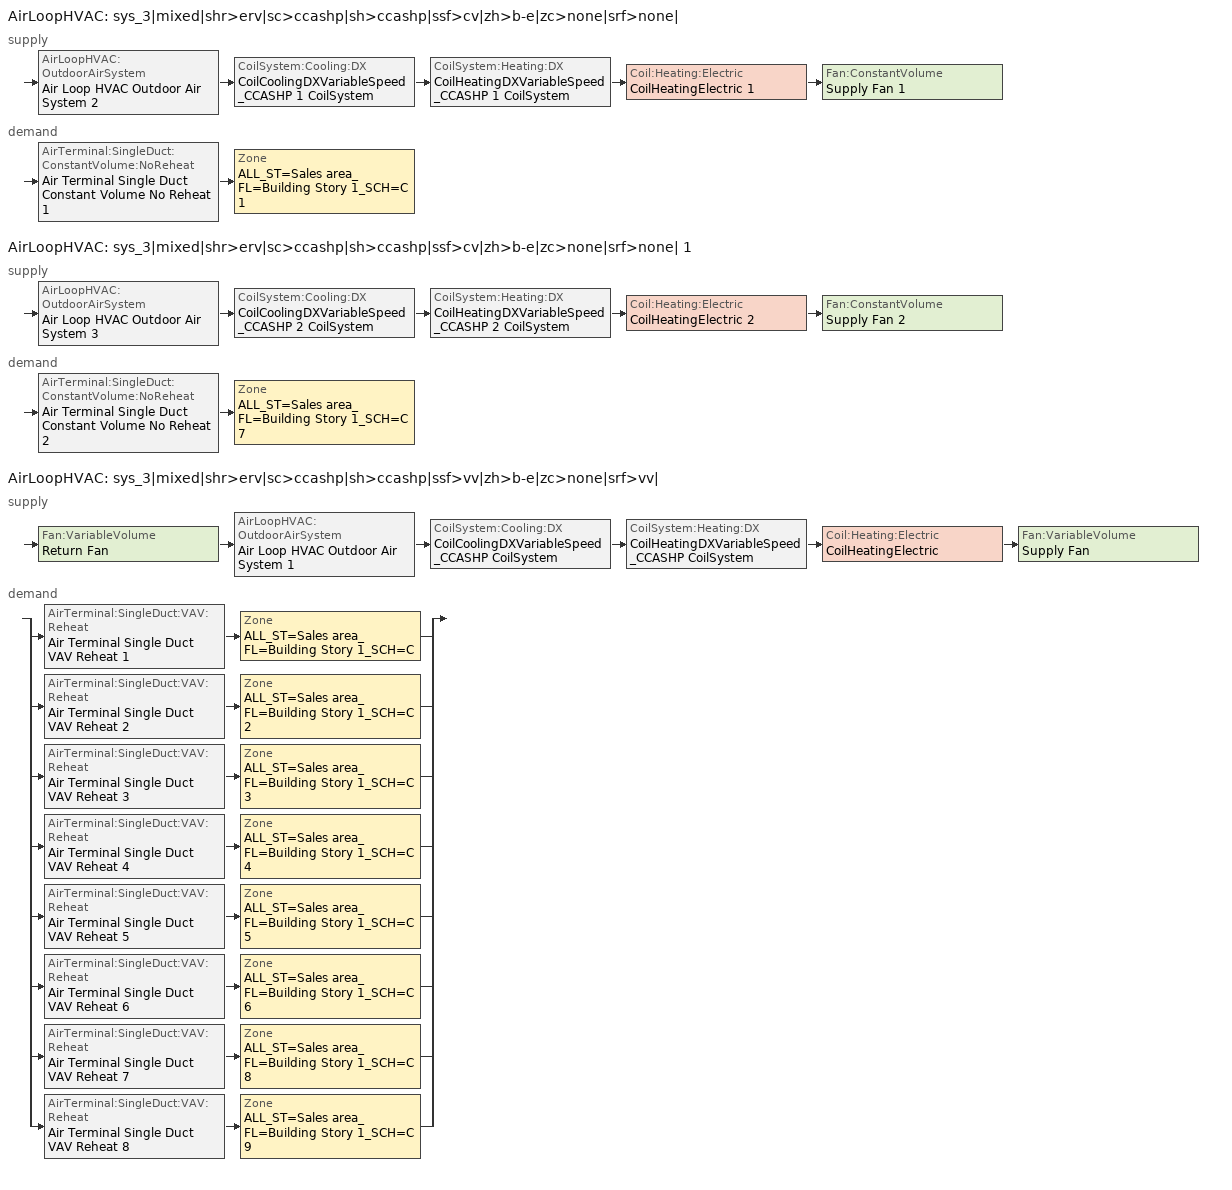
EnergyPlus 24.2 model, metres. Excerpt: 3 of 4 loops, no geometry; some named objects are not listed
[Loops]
AirLoopHVAC 'sys_3|mixed|shr>erv|sc>ccashp|sh>ccashp|ssf>cv|zh>b-e|zc>none|srf>none|'
 supply: AirLoopHVAC:OutdoorAirSystem 'Air Loop HVAC Outdoor Air System 2' > CoilSystem:Cooling:DX 'CoilCoolingDXVariableSpeed_CCASHP 1 CoilSystem' > CoilSystem:Heating:DX 'CoilHeatingDXVariableSpeed_CCASHP 1 CoilSystem' > Coil:Heating:Electric 'CoilHeatingElectric 1' > Fan:ConstantVolume 'Supply Fan 1'
 demand: AirTerminal:SingleDuct:ConstantVolume:NoReheat 'Air Terminal Single Duct Constant Volume No Reheat 1' > Zone 'ALL_ST=Sales area_FL=Building Story 1_SCH=C 1'
AirLoopHVAC 'sys_3|mixed|shr>erv|sc>ccashp|sh>ccashp|ssf>cv|zh>b-e|zc>none|srf>none| 1'
 supply: AirLoopHVAC:OutdoorAirSystem 'Air Loop HVAC Outdoor Air System 3' > CoilSystem:Cooling:DX 'CoilCoolingDXVariableSpeed_CCASHP 2 CoilSystem' > CoilSystem:Heating:DX 'CoilHeatingDXVariableSpeed_CCASHP 2 CoilSystem' > Coil:Heating:Electric 'CoilHeatingElectric 2' > Fan:ConstantVolume 'Supply Fan 2'
 demand: AirTerminal:SingleDuct:ConstantVolume:NoReheat 'Air Terminal Single Duct Constant Volume No Reheat 2' > Zone 'ALL_ST=Sales area_FL=Building Story 1_SCH=C 7'
AirLoopHVAC 'sys_3|mixed|shr>erv|sc>ccashp|sh>ccashp|ssf>vv|zh>b-e|zc>none|srf>vv|'
 supply: Fan:VariableVolume 'Return Fan' > AirLoopHVAC:OutdoorAirSystem 'Air Loop HVAC Outdoor Air System 1' > CoilSystem:Cooling:DX 'CoilCoolingDXVariableSpeed_CCASHP CoilSystem' > CoilSystem:Heating:DX 'CoilHeatingDXVariableSpeed_CCASHP CoilSystem' > Coil:Heating:Electric 'CoilHeatingElectric' > Fan:VariableVolume 'Supply Fan'
 demand: split
  | AirTerminal:SingleDuct:VAV:Reheat 'Air Terminal Single Duct VAV Reheat 1' > Zone 'ALL_ST=Sales area_FL=Building Story 1_SCH=C'
  | AirTerminal:SingleDuct:VAV:Reheat 'Air Terminal Single Duct VAV Reheat 2' > Zone 'ALL_ST=Sales area_FL=Building Story 1_SCH=C 2'
  | AirTerminal:SingleDuct:VAV:Reheat 'Air Terminal Single Duct VAV Reheat 3' > Zone 'ALL_ST=Sales area_FL=Building Story 1_SCH=C 3'
  | AirTerminal:SingleDuct:VAV:Reheat 'Air Terminal Single Duct VAV Reheat 4' > Zone 'ALL_ST=Sales area_FL=Building Story 1_SCH=C 4'
  | AirTerminal:SingleDuct:VAV:Reheat 'Air Terminal Single Duct VAV Reheat 5' > Zone 'ALL_ST=Sales area_FL=Building Story 1_SCH=C 5'
  | AirTerminal:SingleDuct:VAV:Reheat 'Air Terminal Single Duct VAV Reheat 6' > Zone 'ALL_ST=Sales area_FL=Building Story 1_SCH=C 6'
  | AirTerminal:SingleDuct:VAV:Reheat 'Air Terminal Single Duct VAV Reheat 7' > Zone 'ALL_ST=Sales area_FL=Building Story 1_SCH=C 8'
  | AirTerminal:SingleDuct:VAV:Reheat 'Air Terminal Single Duct VAV Reheat 8' > Zone 'ALL_ST=Sales area_FL=Building Story 1_SCH=C 9'
[ZoneControl:Thermostat] Temperature Difference Between Cutout And Setpoint {deltaC}=0
Name | Zone or ZoneList | Control Type Schedule | Control 1
ALL_ST=Sales area_FL=Building Story 1_SCH=C Thermostat | ALL_ST=Sales area_FL=Building Story 1_SCH=C | ALL_ST=Sales area_FL=Building Story 1_SCH=C Thermostat Schedule | Space Function Sales area Thermostat 21
ALL_ST=Sales area_FL=Building Story 1_SCH=C 1 Thermostat | ALL_ST=Sales area_FL=Building Story 1_SCH=C 1 | ALL_ST=Sales area_FL=Building Story 1_SCH=C 1 Thermostat Schedule | Space Function Sales area Thermostat 22
ALL_ST=Sales area_FL=Building Story 1_SCH=C 2 Thermostat | ALL_ST=Sales area_FL=Building Story 1_SCH=C 2 | ALL_ST=Sales area_FL=Building Story 1_SCH=C 2 Thermostat Schedule | Space Function Sales area Thermostat 23
ALL_ST=Sales area_FL=Building Story 1_SCH=C 3 Thermostat | ALL_ST=Sales area_FL=Building Story 1_SCH=C 3 | ALL_ST=Sales area_FL=Building Story 1_SCH=C 3 Thermostat Schedule | Space Function Sales area Thermostat 24
ALL_ST=Sales area_FL=Building Story 1_SCH=C 4 Thermostat | ALL_ST=Sales area_FL=Building Story 1_SCH=C 4 | ALL_ST=Sales area_FL=Building Story 1_SCH=C 4 Thermostat Schedule | Space Function Sales area Thermostat 25
ALL_ST=Sales area_FL=Building Story 1_SCH=C 5 Thermostat | ALL_ST=Sales area_FL=Building Story 1_SCH=C 5 | ALL_ST=Sales area_FL=Building Story 1_SCH=C 5 Thermostat Schedule | Space Function Sales area Thermostat 26
ALL_ST=Sales area_FL=Building Story 1_SCH=C 6 Thermostat | ALL_ST=Sales area_FL=Building Story 1_SCH=C 6 | ALL_ST=Sales area_FL=Building Story 1_SCH=C 6 Thermostat Schedule | Space Function Sales area Thermostat 27
ALL_ST=Sales area_FL=Building Story 1_SCH=C 7 Thermostat | ALL_ST=Sales area_FL=Building Story 1_SCH=C 7 | ALL_ST=Sales area_FL=Building Story 1_SCH=C 7 Thermostat Schedule | Space Function Sales area Thermostat 28
ALL_ST=Sales area_FL=Building Story 1_SCH=C 8 Thermostat | ALL_ST=Sales area_FL=Building Story 1_SCH=C 8 | ALL_ST=Sales area_FL=Building Story 1_SCH=C 8 Thermostat Schedule | Space Function Sales area Thermostat 29
ALL_ST=Sales area_FL=Building Story 1_SCH=C 9 Thermostat | ALL_ST=Sales area_FL=Building Story 1_SCH=C 9 | ALL_ST=Sales area_FL=Building Story 1_SCH=C 9 Thermostat Schedule | Space Function Sales area Thermostat 30
[ThermostatSetpoint:DualSetpoint] Heating Setpoint Temperature Schedule=NECB-C-Thermostat Setpoint-Heating; Cooling Setpoint Temperature Schedule=NECB-C-Thermostat Setpoint-Cooling
Space Function Sales area Thermostat 21; Space Function Sales area Thermostat 22; Space Function Sales area Thermostat 23; Space Function Sales area Thermostat 24; Space Function Sales area Thermostat 25; Space Function Sales area Thermostat 26; Space Function Sales area Thermostat 27; Space Function Sales area Thermostat 28; Space Function Sales area Thermostat 29; Space Function Sales area Thermostat 30
[AirTerminal:SingleDuct:VAV:Reheat] Availability Schedule=Always On Discrete; Maximum Air Flow Rate {m3/s}=Autosize; Zone Minimum Air Flow Input Method=Constant; Constant Minimum Air Flow Fraction=0.3; Fixed Minimum Air Flow Rate {m3/s}=0; Maximum Hot Water or Steam Flow Rate {m3/s}=Autosize; Minimum Hot Water or Steam Flow Rate {m3/s}=0; Convergence Tolerance=0.001; Damper Heating Action=Normal; Maximum Flow per Zone Floor Area During Reheat {m3/s-m2}=Autocalculate; Maximum Flow Fraction During Reheat=0.5; Maximum Reheat Air Temperature {C}=43
Name | Reheat Coil
Air Terminal Single Duct VAV Reheat 1 | Coil Heating Electric 1
Air Terminal Single Duct VAV Reheat 2 | Coil Heating Electric 2
Air Terminal Single Duct VAV Reheat 3 | Coil Heating Electric 3
Air Terminal Single Duct VAV Reheat 4 | Coil Heating Electric 4
Air Terminal Single Duct VAV Reheat 5 | Coil Heating Electric 5
Air Terminal Single Duct VAV Reheat 6 | Coil Heating Electric 6
Air Terminal Single Duct VAV Reheat 7 | Coil Heating Electric 7
Air Terminal Single Duct VAV Reheat 8 | Coil Heating Electric 8
[Coil:Heating:Electric] Availability Schedule=Always On Discrete; Efficiency=1
Name | Nominal Capacity {W}
Coil Heating Electric 1 | 23657.8
Coil Heating Electric 2 | 23678.2
Coil Heating Electric 3 | 46347.8
Coil Heating Electric 4 | 23676.3
Coil Heating Electric 5 | 23835.2
Coil Heating Electric 6 | 23636.6
Coil Heating Electric 7 | 23886.8
Coil Heating Electric 8 | 23649.5
CoilHeatingElectric 1; CoilHeatingElectric 2; CoilHeatingElectric | Autosize
[ZoneHVAC:Baseboard:Convective:Electric] Availability Schedule=Always On Discrete; Heating Design Capacity {W}=Autosize; Efficiency=1
ZoneHVACBaseboardConvectiveElectric; ZoneHVACBaseboardConvectiveElectric 8; ZoneHVACBaseboardConvectiveElectric 1; ZoneHVACBaseboardConvectiveElectric 2; ZoneHVACBaseboardConvectiveElectric 3; ZoneHVACBaseboardConvectiveElectric 4; ZoneHVACBaseboardConvectiveElectric 5; ZoneHVACBaseboardConvectiveElectric 9; ZoneHVACBaseboardConvectiveElectric 6; ZoneHVACBaseboardConvectiveElectric 7
[Zone equipment]
ALL_ST=Sales area_FL=Building Story 1_SCH=C: Air Terminal Single Duct VAV Reheat 1, ZoneHVACBaseboardConvectiveElectric
ALL_ST=Sales area_FL=Building Story 1_SCH=C 1: Air Terminal Single Duct Constant Volume No Reheat 1, ZoneHVACBaseboardConvectiveElectric 8
ALL_ST=Sales area_FL=Building Story 1_SCH=C 2: Air Terminal Single Duct VAV Reheat 2, ZoneHVACBaseboardConvectiveElectric 1
ALL_ST=Sales area_FL=Building Story 1_SCH=C 3: Air Terminal Single Duct VAV Reheat 3, ZoneHVACBaseboardConvectiveElectric 2
ALL_ST=Sales area_FL=Building Story 1_SCH=C 4: Air Terminal Single Duct VAV Reheat 4, ZoneHVACBaseboardConvectiveElectric 3
ALL_ST=Sales area_FL=Building Story 1_SCH=C 5: Air Terminal Single Duct VAV Reheat 5, ZoneHVACBaseboardConvectiveElectric 4
ALL_ST=Sales area_FL=Building Story 1_SCH=C 6: Air Terminal Single Duct VAV Reheat 6, ZoneHVACBaseboardConvectiveElectric 5
ALL_ST=Sales area_FL=Building Story 1_SCH=C 7: Air Terminal Single Duct Constant Volume No Reheat 2, ZoneHVACBaseboardConvectiveElectric 9
ALL_ST=Sales area_FL=Building Story 1_SCH=C 8: Air Terminal Single Duct VAV Reheat 7, ZoneHVACBaseboardConvectiveElectric 6
ALL_ST=Sales area_FL=Building Story 1_SCH=C 9: Air Terminal Single Duct VAV Reheat 8, ZoneHVACBaseboardConvectiveElectric 7
[Sizing:Zone] Zone Cooling Design Supply Air Temperature Input Method=TemperatureDifference; Zone Cooling Design Supply Air Temperature {C}=13; Zone Cooling Design Supply Air Temperature Difference {deltaC}=11; Zone Heating Design Supply Air Temperature Input Method=TemperatureDifference; Zone Heating Design Supply Air Temperature {C}=43; Zone Heating Design Supply Air Temperature Difference {deltaC}=21; Zone Cooling Design Supply Air Humidity Ratio {kgWater/kgDryAir}=0.0085; Zone Heating Design Supply Air Humidity Ratio {kgWater/kgDryAir}=0.008; Zone Heating Sizing Factor=1.3; Zone Cooling Sizing Factor=1.1; Cooling Design Air Flow Method=DesignDay; Cooling Design Air Flow Rate {m3/s}=0; Cooling Minimum Air Flow per Zone Floor Area {m3/s-m2}=0.000762; Cooling Minimum Air Flow {m3/s}=0; Cooling Minimum Air Flow Fraction=0; Heating Design Air Flow Method=DesignDay; Heating Design Air Flow Rate {m3/s}=0; Heating Maximum Air Flow per Zone Floor Area {m3/s-m2}=0.002032; Heating Maximum Air Flow {m3/s}=0.141576; Heating Maximum Air Flow Fraction=0.3; Account for Dedicated Outdoor Air System=No; Zone Load Sizing Method=Sensible Load Only No Latent Load; Zone Latent Cooling Design Supply Air Humidity Ratio Input Method=HumidityRatioDifference; Zone Cooling Design Supply Air Humidity Ratio Difference {kgWater/kgDryAir}=0.005; Zone Latent Heating Design Supply Air Humidity Ratio Input Method=HumidityRatioDifference; Zone Humidification Design Supply Air Humidity Ratio Difference {kgWater/kgDryAir}=0.005; Type of Space Sum to Use=Coincident
Name | Design Specification Outdoor Air Object
ALL_ST=Sales area_FL=Building Story 1_SCH=C | ALL_ST=Sales area_FL=Building Story 1_SCH=C DSOA Space List
ALL_ST=Sales area_FL=Building Story 1_SCH=C 1 | ALL_ST=Sales area_FL=Building Story 1_SCH=C 1 DSOA Space List
ALL_ST=Sales area_FL=Building Story 1_SCH=C 2 | ALL_ST=Sales area_FL=Building Story 1_SCH=C 2 DSOA Space List
ALL_ST=Sales area_FL=Building Story 1_SCH=C 3 | ALL_ST=Sales area_FL=Building Story 1_SCH=C 3 DSOA Space List
ALL_ST=Sales area_FL=Building Story 1_SCH=C 4 | ALL_ST=Sales area_FL=Building Story 1_SCH=C 4 DSOA Space List
ALL_ST=Sales area_FL=Building Story 1_SCH=C 5 | ALL_ST=Sales area_FL=Building Story 1_SCH=C 5 DSOA Space List
ALL_ST=Sales area_FL=Building Story 1_SCH=C 6 | ALL_ST=Sales area_FL=Building Story 1_SCH=C 6 DSOA Space List
ALL_ST=Sales area_FL=Building Story 1_SCH=C 7 | ALL_ST=Sales area_FL=Building Story 1_SCH=C 7 DSOA Space List
ALL_ST=Sales area_FL=Building Story 1_SCH=C 8 | ALL_ST=Sales area_FL=Building Story 1_SCH=C 8 DSOA Space List
ALL_ST=Sales area_FL=Building Story 1_SCH=C 9 | ALL_ST=Sales area_FL=Building Story 1_SCH=C 9 DSOA Space List
[Controller:MechanicalVentilation] Demand Controlled Ventilation=No; System Outdoor Air Method=ZoneSum; Design Specification Outdoor Air Object Name 1=Space Function Sales area Ventilation
Controller Mechanical Ventilation 1: Availability Schedule=sys_3|mixed|shr>none|sc>ccashp|sh>ccashp|ssf>vv|zh>b-e|zc>none|srf>vv| Occ Sch; Zone or ZoneList Name 1=ALL_ST=Sales area_FL=Building Story 1_SCH=C; Zone or ZoneList Name 2=ALL_ST=Sales area_FL=Building Story 1_SCH=C 2; Design Specification Outdoor Air Object Name 2=Space Function Sales area Ventilation; Zone or ZoneList Name 3=ALL_ST=Sales area_FL=Building Story 1_SCH=C 3; Design Specification Outdoor Air Object Name 3=Space Function Sales area Ventilation; Zone or ZoneList Name 4=ALL_ST=Sales area_FL=Building Story 1_SCH=C 4; Design Specification Outdoor Air Object Name 4=Space Function Sales area Ventilation; Zone or ZoneList Name 5=ALL_ST=Sales area_FL=Building Story 1_SCH=C 5; Design Specification Outdoor Air Object Name 5=Space Function Sales area Ventilation; Zone or ZoneList Name 6=ALL_ST=Sales area_FL=Building Story 1_SCH=C 6; Design Specification Outdoor Air Object Name 6=Space Function Sales area Ventilation; Zone or ZoneList Name 7=ALL_ST=Sales area_FL=Building Story 1_SCH=C 8; Design Specification Outdoor Air Object Name 7=Space Function Sales area Ventilation; Zone or ZoneList Name 8=ALL_ST=Sales area_FL=Building Story 1_SCH=C 9; Design Specification Outdoor Air Object Name 8=Space Function Sales area Ventilation
Controller Mechanical Ventilation 2: Availability Schedule=sys_3|mixed|shr>none|sc>ccashp|sh>ccashp|ssf>cv|zh>b-e|zc>none|srf>none| Occ Sch; Zone or ZoneList Name 1=ALL_ST=Sales area_FL=Building Story 1_SCH=C 1
Controller Mechanical Ventilation 3: Availability Schedule=sys_3|mixed|shr>none|sc>ccashp|sh>ccashp|ssf>cv|zh>b-e|zc>none|srf>none| 1 Occ Sch; Zone or ZoneList Name 1=ALL_ST=Sales area_FL=Building Story 1_SCH=C 7
[DesignSpecification:OutdoorAir]
Space Function Sales area Ventilation: Outdoor Air Method=Sum; Outdoor Air Flow per Person {m3/s-person}=0.0171388; Outdoor Air Flow per Zone Floor Area {m3/s-m2}=0.0006096; Outdoor Air Flow per Zone {m3/s}=0; Outdoor Air Flow Air Changes per Hour {1/hr}=0
[DesignSpecification:OutdoorAir:SpaceList] Space Design Specification Outdoor Air Object Name 1=Space Function Sales area Ventilation
Name | Space Name 1
ALL_ST=Sales area_FL=Building Story 1_SCH=C DSOA Space List | SMstore6
ALL_ST=Sales area_FL=Building Story 1_SCH=C 1 DSOA Space List | SMstore8
ALL_ST=Sales area_FL=Building Story 1_SCH=C 2 DSOA Space List | SMstore5
ALL_ST=Sales area_FL=Building Story 1_SCH=C 3 DSOA Space List | LGstore2
ALL_ST=Sales area_FL=Building Story 1_SCH=C 4 DSOA Space List | SMstore4
ALL_ST=Sales area_FL=Building Story 1_SCH=C 5 DSOA Space List | SMstore1
ALL_ST=Sales area_FL=Building Story 1_SCH=C 6 DSOA Space List | SMstore3
ALL_ST=Sales area_FL=Building Story 1_SCH=C 7 DSOA Space List | LGstore1
ALL_ST=Sales area_FL=Building Story 1_SCH=C 8 DSOA Space List | SMstore7
ALL_ST=Sales area_FL=Building Story 1_SCH=C 9 DSOA Space List | SMstore2
[AirTerminal:SingleDuct:ConstantVolume:NoReheat] Availability Schedule=Always On Discrete; Maximum Air Flow Rate {m3/s}=AutoSize
Air Terminal Single Duct Constant Volume No Reheat 1; Air Terminal Single Duct Constant Volume No Reheat 2
[AirLoopHVAC] Design Supply Air Flow Rate {m3/s}=AutoSize; Design Return Air Flow Fraction of Supply Air Flow=1
sys_3|mixed|shr>erv|sc>ccashp|sh>ccashp|ssf>cv|zh>b-e|zc>none|srf>none|; sys_3|mixed|shr>erv|sc>ccashp|sh>ccashp|ssf>cv|zh>b-e|zc>none|srf>none| 1; sys_3|mixed|shr>erv|sc>ccashp|sh>ccashp|ssf>vv|zh>b-e|zc>none|srf>vv|
[Sizing:System] Type of Load to Size On=Sensible; Design Outdoor Air Flow Rate {m3/s}=Autosize; Central Heating Maximum System Air Flow Ratio=1; Preheat Design Temperature {C}=7; Preheat Design Humidity Ratio {kgWater/kgDryAir}=0.008; Precool Design Temperature {C}=13; Precool Design Humidity Ratio {kgWater/kgDryAir}=0.008; Central Cooling Design Supply Air Temperature {C}=13; Central Heating Design Supply Air Temperature {C}=43; Type of Zone Sum to Use=NonCoincident; 100% Outdoor Air in Cooling=No; 100% Outdoor Air in Heating=No; Central Cooling Design Supply Air Humidity Ratio {kgWater/kgDryAir}=0.0085; Central Heating Design Supply Air Humidity Ratio {kgWater/kgDryAir}=0.008; Cooling Supply Air Flow Rate Method=DesignDay; Cooling Supply Air Flow Rate {m3/s}=0; Cooling Supply Air Flow Rate Per Floor Area {m3/s-m2}=0.00996765; Cooling Fraction of Autosized Cooling Supply Air Flow Rate=1; Cooling Supply Air Flow Rate Per Unit Cooling Capacity {m3/s-W}=3.94755e-05; Heating Supply Air Flow Rate Method=DesignDay; Heating Supply Air Flow Rate {m3/s}=0; Heating Supply Air Flow Rate Per Floor Area {m3/s-m2}=0.00996765; Heating Fraction of Autosized Heating Supply Air Flow Rate=1; Heating Fraction of Autosized Cooling Supply Air Flow Rate=1; Heating Supply Air Flow Rate Per Unit Heating Capacity {m3/s-W}=3.15882e-05; System Outdoor Air Method=ZoneSum; Zone Maximum Outdoor Air Fraction=1; Cooling Design Capacity Method=CoolingDesignCapacity; Cooling Design Capacity {W}=Autosize; Cooling Design Capacity Per Floor Area {W/m2}=234.7; Fraction of Autosized Cooling Design Capacity=1; Heating Design Capacity Method=HeatingDesignCapacity; Heating Design Capacity {W}=Autosize; Heating Design Capacity Per Floor Area {W/m2}=157; Fraction of Autosized Heating Design Capacity=1; Central Cooling Capacity Control Method=OnOff; Occupant Diversity=Autosize
sys_3|mixed|shr>erv|sc>ccashp|sh>ccashp|ssf>cv|zh>b-e|zc>none|srf>none|; sys_3|mixed|shr>erv|sc>ccashp|sh>ccashp|ssf>cv|zh>b-e|zc>none|srf>none| 1; sys_3|mixed|shr>erv|sc>ccashp|sh>ccashp|ssf>vv|zh>b-e|zc>none|srf>vv|
[Controller:OutdoorAir] Minimum Outdoor Air Flow Rate {m3/s}=Autosize; Maximum Outdoor Air Flow Rate {m3/s}=Autosize; Economizer Control Type=DifferentialEnthalpy; Economizer Control Action Type=ModulateFlow; Lockout Type=NoLockout; Minimum Limit Type=FixedMinimum; High Humidity Control=No; High Humidity Outdoor Air Flow Ratio=1; Control High Indoor Humidity Based on Outdoor Humidity Ratio=Yes; Heat Recovery Bypass Control Type=BypassWhenOAFlowGreaterThanMinimum; Economizer Operation Staging=InterlockedWithMechanicalCooling
Name | Minimum Outdoor Air Schedule | Mechanical Ventilation Controller
Controller Outdoor Air 2 | sys_3|mixed|shr>none|sc>ccashp|sh>ccashp|ssf>cv|zh>b-e|zc>none|srf>none| Occ Sch | Controller Mechanical Ventilation 2
Controller Outdoor Air 3 | sys_3|mixed|shr>none|sc>ccashp|sh>ccashp|ssf>cv|zh>b-e|zc>none|srf>none| 1 Occ Sch | Controller Mechanical Ventilation 3
Controller Outdoor Air 1 | sys_3|mixed|shr>none|sc>ccashp|sh>ccashp|ssf>vv|zh>b-e|zc>none|srf>vv| Occ Sch | Controller Mechanical Ventilation 1
[HeatExchanger:AirToAir:SensibleAndLatent] Availability Schedule=Always On Discrete; Nominal Supply Air Flow Rate {m3/s}=Autosize; Sensible Effectiveness at 100% Heating Air Flow=0.5; Latent Effectiveness at 100% Heating Air Flow=0.5; Sensible Effectiveness at 100% Cooling Air Flow=0.5; Latent Effectiveness at 100% Cooling Air Flow=0.5; Supply Air Outlet Temperature Control=Yes; Heat Exchanger Type=Rotary; Frost Control Type=ExhaustOnly; Threshold Temperature {C}=-23.3; Initial Defrost Time Fraction=0.167; Rate of Defrost Time Fraction Increase {1/K}=1.44; Economizer Lockout=Yes
Name | Nominal Electric Power {W} | Sensible Effectiveness of Heating Air Flow Curve | Latent Effectiveness of Heating Air Flow Curve | Sensible Effectiveness of Cooling Air Flow Curve | Latent Effectiveness of Cooling Air Flow Curve
sys_3|mixed|shr>none|sc>ccashp|sh>ccashp|ssf>cv|zh>b-e|zc>none|srf>none| ERV | 197.618 | sys_3|mixed|shr>none|sc>ccashp|sh>ccashp|ssf>cv|zh>b-e|zc>none|srf>none| ERV_SensHeatEff 1 | sys_3|mixed|shr>none|sc>ccashp|sh>ccashp|ssf>cv|zh>b-e|zc>none|srf>none| ERV_LatHeatEff 1 | sys_3|mixed|shr>none|sc>ccashp|sh>ccashp|ssf>cv|zh>b-e|zc>none|srf>none| ERV_SensCoolEff 1 | sys_3|mixed|shr>none|sc>ccashp|sh>ccashp|ssf>cv|zh>b-e|zc>none|srf>none| ERV_LatCoolEff 1
sys_3|mixed|shr>none|sc>ccashp|sh>ccashp|ssf>cv|zh>b-e|zc>none|srf>none| 1 ERV | 345.236 | sys_3|mixed|shr>none|sc>ccashp|sh>ccashp|ssf>cv|zh>b-e|zc>none|srf>none| 1 ERV_SensHeatEff 1 | sys_3|mixed|shr>none|sc>ccashp|sh>ccashp|ssf>cv|zh>b-e|zc>none|srf>none| 1 ERV_LatHeatEff 1 | sys_3|mixed|shr>none|sc>ccashp|sh>ccashp|ssf>cv|zh>b-e|zc>none|srf>none| 1 ERV_SensCoolEff 1 | sys_3|mixed|shr>none|sc>ccashp|sh>ccashp|ssf>cv|zh>b-e|zc>none|srf>none| 1 ERV_LatCoolEff 1
sys_3|mixed|shr>none|sc>ccashp|sh>ccashp|ssf>vv|zh>b-e|zc>none|srf>vv| ERV | 1378.56 | sys_3|mixed|shr>none|sc>ccashp|sh>ccashp|ssf>vv|zh>b-e|zc>none|srf>vv| ERV_SensHeatEff 1 | sys_3|mixed|shr>none|sc>ccashp|sh>ccashp|ssf>vv|zh>b-e|zc>none|srf>vv| ERV_LatHeatEff 1 | sys_3|mixed|shr>none|sc>ccashp|sh>ccashp|ssf>vv|zh>b-e|zc>none|srf>vv| ERV_SensCoolEff 1 | sys_3|mixed|shr>none|sc>ccashp|sh>ccashp|ssf>vv|zh>b-e|zc>none|srf>vv| ERV_LatCoolEff 1
[SetpointManager:OutdoorAirPretreat] Control Variable=Temperature; Minimum Setpoint Temperature {C}=-99; Maximum Setpoint Temperature {C}=99; Minimum Setpoint Humidity Ratio {kgWater/kgDryAir}=1e-05; Maximum Setpoint Humidity Ratio {kgWater/kgDryAir}=1
Name | Setpoint Node or NodeList
Setpoint Manager Outdoor Air Pretreat 1 | sys_3|mixed|shr>none|sc>ccashp|sh>ccashp|ssf>cv|zh>b-e|zc>none|srf>none| ERV Primary Outlet Air Node
Setpoint Manager Outdoor Air Pretreat 2 | sys_3|mixed|shr>none|sc>ccashp|sh>ccashp|ssf>cv|zh>b-e|zc>none|srf>none| 1 ERV Primary Outlet Air Node
Setpoint Manager Outdoor Air Pretreat 3 | sys_3|mixed|shr>none|sc>ccashp|sh>ccashp|ssf>vv|zh>b-e|zc>none|srf>vv| ERV Primary Outlet Air Node
[SetpointManager:MixedAir] Control Variable=Temperature
Name | Setpoint Node or NodeList
sys_3|mixed|shr>erv|sc>ccashp|sh>ccashp|ssf>cv|zh>b-e|zc>none|srf>none| Mixed Air Node OS Default SPM | sys_3|mixed|shr>erv|sc>ccashp|sh>ccashp|ssf>cv|zh>b-e|zc>none|srf>none| Mixed Air Node
CoilCoolingDXVariableSpeed_CCASHP 1 Outlet Air Node OS Default SPM | CoilCoolingDXVariableSpeed_CCASHP 1 Outlet Air Node
CoilHeatingDXVariableSpeed_CCASHP 1 Outlet Air Node OS Default SPM | CoilHeatingDXVariableSpeed_CCASHP 1 Outlet Air Node
CoilHeatingElectric 1 Outlet Air Node OS Default SPM | CoilHeatingElectric 1 Outlet Air Node
sys_3|mixed|shr>erv|sc>ccashp|sh>ccashp|ssf>cv|zh>b-e|zc>none|srf>none| 1 Mixed Air Node OS Default SPM | sys_3|mixed|shr>erv|sc>ccashp|sh>ccashp|ssf>cv|zh>b-e|zc>none|srf>none| 1 Mixed Air Node
CoilCoolingDXVariableSpeed_CCASHP 2 Outlet Air Node OS Default SPM | CoilCoolingDXVariableSpeed_CCASHP 2 Outlet Air Node
CoilHeatingDXVariableSpeed_CCASHP 2 Outlet Air Node OS Default SPM | CoilHeatingDXVariableSpeed_CCASHP 2 Outlet Air Node
CoilHeatingElectric 2 Outlet Air Node OS Default SPM | CoilHeatingElectric 2 Outlet Air Node
Return Fan Outlet Air Node OS Default SPM | Return Fan Outlet Air Node
sys_3|mixed|shr>erv|sc>ccashp|sh>ccashp|ssf>vv|zh>b-e|zc>none|srf>vv| Mixed Air Node OS Default SPM | sys_3|mixed|shr>erv|sc>ccashp|sh>ccashp|ssf>vv|zh>b-e|zc>none|srf>vv| Mixed Air Node
CoilCoolingDXVariableSpeed_CCASHP Outlet Air Node OS Default SPM | CoilCoolingDXVariableSpeed_CCASHP Outlet Air Node
CoilHeatingDXVariableSpeed_CCASHP Outlet Air Node OS Default SPM | CoilHeatingDXVariableSpeed_CCASHP Outlet Air Node
[CoilSystem:Cooling:DX]
Name | Cooling Coil
CoilCoolingDXVariableSpeed_CCASHP 1 CoilSystem | CoilCoolingDXVariableSpeed_CCASHP 1
CoilCoolingDXVariableSpeed_CCASHP 2 CoilSystem | CoilCoolingDXVariableSpeed_CCASHP 2
CoilCoolingDXVariableSpeed_CCASHP CoilSystem | CoilCoolingDXVariableSpeed_CCASHP
[Coil:Cooling:DX:VariableSpeed] Number of Speeds=1; Nominal Speed Level=1; Rated Air Flow Rate At Selected Nominal Speed Level {m3/s}=AutoSize; Nominal Time for Condensate to Begin Leaving the Coil {s}=0; Initial Moisture Evaporation Rate Divided by Steady-State AC Latent Capacity=0; Maximum Cycling Rate {cycles/hr}=2.5; Latent Capacity Time Constant {s}=60; Fan Delay Time {s}=60; Energy Part Load Fraction Curve=Mitsubishi Hyper Heating VRF Outdoor Unit CPLFFPLR curve; Condenser Type=AirCooled; Evaporative Condenser Pump Rated Power Consumption {W}=0; Crankcase Heater Capacity {W}=1e-06; Maximum Outdoor Dry-Bulb Temperature for Crankcase Heater Operation {C}=10; Minimum Outdoor Dry-Bulb Temperature for Compressor Operation {C}=-25; Basin Heater Capacity {W/K}=0; Basin Heater Setpoint Temperature {C}=2; Speed Reference Unit Gross Rated Total Cooling Capacity 1 {W}=8914.19; Speed Reference Unit Gross Rated Sensible Heat Ratio 1=0.79; Speed Reference Unit Rated Air Flow Rate 1 {m3/s}=0.944; Speed Rated Evaporator Fan Power Per Volume Flow Rate 2017 1 {W/(m3/s)}=773.3; Speed Rated Evaporator Fan Power Per Volume Flow Rate 2023 1 {W/(m3/s)}=934.4; Speed Total Cooling Capacity Function of Temperature Curve Name 1=Mitsubishi Hyper Heating VRF Outdoor Unit CCAPFT curve; Speed Total Cooling Capacity Function of Air Flow Fraction Curve Name 1=Mitsubishi Hyper Heating VRF Outdoor Unit CCAPFFF curve; Speed Energy Input Ratio Function of Temperature Curve Name 1=Mitsubishi Hyper Heating VRF Outdoor Unit CEIRFT curve; Speed Energy Input Ratio Function of Air Flow Fraction Curve Name 1=Mitsubishi Hyper Heating VRF Outdoor Unit CEIRFFF curve
Name | Gross Rated Total Cooling Capacity At Selected Nominal Speed Level {W} | Speed Reference Unit Gross Rated Cooling COP 1 {W/W}
CoilCoolingDXVariableSpeed_CCASHP 1 | 42159.2 | 4.28
CoilCoolingDXVariableSpeed_CCASHP 2 | 71567.5 | 3.76
CoilCoolingDXVariableSpeed_CCASHP | 269980 | 3.76
[CoilSystem:Heating:DX]
Name | Heating Coil
CoilHeatingDXVariableSpeed_CCASHP 1 CoilSystem | CoilHeatingDXVariableSpeed_CCASHP 1
CoilHeatingDXVariableSpeed_CCASHP 2 CoilSystem | CoilHeatingDXVariableSpeed_CCASHP 2
CoilHeatingDXVariableSpeed_CCASHP CoilSystem | CoilHeatingDXVariableSpeed_CCASHP
[Coil:Heating:DX:VariableSpeed] Number of Speeds=1; Nominal Speed Level=1; Rated Air Flow Rate At Selected Nominal Speed Level {m3/s}=AutoSize; Energy Part Load Fraction Curve=Mitsubishi Hyper Heating VRF Outdoor Unit HPLFFPLR curve; Defrost Energy Input Ratio Function of Temperature Curve=Mitsubishi Hyper Heating VRF Outdoor Unit Defrost HEIRFT curve; Minimum Outdoor Dry-Bulb Temperature for Compressor Operation {C}=-25; Maximum Outdoor Dry-Bulb Temperature for Defrost Operation {C}=5; Crankcase Heater Capacity {W}=1e-06; Maximum Outdoor Dry-Bulb Temperature for Crankcase Heater Operation {C}=10; Defrost Strategy=ReverseCycle; Defrost Control=OnDemand; Defrost Time Period Fraction=0.166667; Resistive Defrost Heater Capacity {W}=AutoSize; Speed Reference Unit Gross Rated Heating Capacity 1 {W}=9124.85; Speed Reference Unit Rated Air Flow Rate 1 {m3/s}=0.653; Speed Rated Supply Air Fan Power Per Volume Flow Rate 2017 1 {W/(m3/s)}=773.3; Speed Rated Supply Air Fan Power Per Volume Flow Rate 2023 1 {W/(m3/s)}=934.4; Speed Heating Capacity Function of Temperature Curve Name 1=Mitsubishi Hyper Heating VRF Outdoor Unit HCAPFT curve; Speed Total  Heating Capacity Function of Air Flow Fraction Curve Name 1=Mitsubishi Hyper Heating VRF Outdoor Unit HCAPFFF curve; Speed Energy Input Ratio Function of Temperature Curve Name 1=Mitsubishi Hyper Heating VRF Outdoor Unit HEIRFT curve; Speed Energy Input Ratio Function of Air Flow Fraction Curve Name 1=Mitsubishi Hyper Heating VRF Outdoor Unit HEIRFFF curve
Name | Rated Heating Capacity At Selected Nominal Speed Level {W} | Speed Reference Unit Gross Rated Heating COP 1 {W/W}
CoilHeatingDXVariableSpeed_CCASHP 1 | 42159.2 | 4.59315
CoilHeatingDXVariableSpeed_CCASHP 2 | 71567.5 | 4.26079
CoilHeatingDXVariableSpeed_CCASHP | 269980 | 4.64956
[Fan:ConstantVolume] Fan Total Efficiency=0.39975; Pressure Rise {Pa}=640; Maximum Flow Rate {m3/s}=AutoSize; Motor Efficiency=0.615; Motor In Airstream Fraction=1
Name | Availability Schedule
Supply Fan 1 | sys_3|mixed|shr>none|sc>ccashp|sh>ccashp|ssf>cv|zh>b-e|zc>none|srf>none| Occ Sch
Supply Fan 2 | sys_3|mixed|shr>none|sc>ccashp|sh>ccashp|ssf>cv|zh>b-e|zc>none|srf>none| 1 Occ Sch
[SetpointManager:SingleZone:Reheat] Control Variable=Temperature; Minimum Supply Air Temperature {C}=13; Maximum Supply Air Temperature {C}=43
Name | Control Zone | Setpoint Node or NodeList
Setpoint Manager Single Zone Reheat 1 | ALL_ST=Sales area_FL=Building Story 1_SCH=C 1 | sys_3|mixed|shr>erv|sc>ccashp|sh>ccashp|ssf>cv|zh>b-e|zc>none|srf>none| Supply Outlet Node
Setpoint Manager Single Zone Reheat 2 | ALL_ST=Sales area_FL=Building Story 1_SCH=C 7 | sys_3|mixed|shr>erv|sc>ccashp|sh>ccashp|ssf>cv|zh>b-e|zc>none|srf>none| 1 Supply Outlet Node
[Fan:VariableVolume] Availability Schedule=sys_3|mixed|shr>none|sc>ccashp|sh>ccashp|ssf>vv|zh>b-e|zc>none|srf>vv| Occ Sch; Maximum Flow Rate {m3/s}=AutoSize; Fan Power Minimum Flow Rate Input Method=Fraction; Fan Power Minimum Air Flow Rate {m3/s}=0; Motor In Airstream Fraction=1; Fan Power Coefficient 5=0
Name | Fan Total Efficiency | Pressure Rise {Pa} | Fan Power Minimum Flow Fraction | Motor Efficiency | Fan Power Coefficient 1 | Fan Power Coefficient 2 | Fan Power Coefficient 3 | Fan Power Coefficient 4
Return Fan | 0.299975 | 250 | 0.68 | 0.4615 | -2.4176 | 9.5874 | -11.559 | 5.4009
Supply Fan | 0.549965 | 1000 | 0.22 | 0.8461 | -0.3477 | 4.0976 | -5.0024 | 2.268
[SetpointManager:Warmest]
Setpoint Manager Warmest 1: Control Variable=Temperature; HVAC Air Loop=sys_3|mixed|shr>erv|sc>ccashp|sh>ccashp|ssf>vv|zh>b-e|zc>none|srf>vv|; Minimum Setpoint Temperature {C}=13; Maximum Setpoint Temperature {C}=22; Strategy=MaximumTemperature; Setpoint Node or NodeList=sys_3|mixed|shr>erv|sc>ccashp|sh>ccashp|ssf>vv|zh>b-e|zc>none|srf>vv| Supply Outlet Node
[Schedule:Day:Interval]
NECB-C-Thermostat Setpoint-Heating Sun|Hol Day: No, 09:00, 18, 10:00, 20, 19:00, 22, 24:00, 18
NECB-C-Thermostat Setpoint-Heating Default|Wkdy Day; NECB-C-Thermostat Setpoint-Heating Sat Day; NECB-C-Thermostat Setpoint-Heating Default: No, 07:00, 18, 08:00, 20, 21:00, 22, 24:00, 18
NECB-C-Thermostat Setpoint-Cooling Sun|Hol Day: No, 07:00, 35, 19:00, 24, 24:00, 35
NECB-C-Thermostat Setpoint-Cooling Default|Wkdy Day; NECB-C-Thermostat Setpoint-Cooling Sat Day; NECB-C-Thermostat Setpoint-Cooling Default: No, 07:00, 35, 21:00, 24, 24:00, 35
Schedule Day 10; Schedule Day 6; Schedule Day 8: No, 09:00, 0, 19:00, 1, 24:00, 0
sys_3|mixed|shr>none|sc>ccashp|sh>ccashp|ssf>vv|zh>b-e|zc>none|srf>vv| Occ Sch Default; Schedule Day 9; sys_3|mixed|shr>none|sc>ccashp|sh>ccashp|ssf>cv|zh>b-e|zc>none|srf>none| Occ Sch Default; Schedule Day 5; sys_3|mixed|shr>none|sc>ccashp|sh>ccashp|ssf>cv|zh>b-e|zc>none|srf>none| 1 Occ Sch Default; Schedule Day 7: No, 09:00, 0, 21:00, 1, 24:00, 0
sys_3|mixed|shr>none|sc>ccashp|sh>ccashp|ssf>vv|zh>b-e|zc>none|srf>vv| Occ Sch Summer Design Day; sys_3|mixed|shr>none|sc>ccashp|sh>ccashp|ssf>vv|zh>b-e|zc>none|srf>vv| Occ Sch Winter Design Day; sys_3|mixed|shr>none|sc>ccashp|sh>ccashp|ssf>cv|zh>b-e|zc>none|srf>none| Occ Sch Summer Design Day; sys_3|mixed|shr>none|sc>ccashp|sh>ccashp|ssf>cv|zh>b-e|zc>none|srf>none| Occ Sch Winter Design Day; sys_3|mixed|shr>none|sc>ccashp|sh>ccashp|ssf>cv|zh>b-e|zc>none|srf>none| 1 Occ Sch Summer Design Day; sys_3|mixed|shr>none|sc>ccashp|sh>ccashp|ssf>cv|zh>b-e|zc>none|srf>none| 1 Occ Sch Winter Design Day: No, 24:00, 1
[Schedule:Week:Daily]
NECB-C-Thermostat Setpoint-Heating Week Rule - Jan1-Dec31: NECB-C-Thermostat Setpoint-Heating Sun|Hol Day, NECB-C-Thermostat Setpoint-Heating Default|Wkdy Day, NECB-C-Thermostat Setpoint-Heating Default|Wkdy Day, NECB-C-Thermostat Setpoint-Heating Default|Wkdy Day, NECB-C-Thermostat Setpoint-Heating Default|Wkdy Day, NECB-C-Thermostat Setpoint-Heating Default|Wkdy Day, NECB-C-Thermostat Setpoint-Heating Sat Day, NECB-C-Thermostat Setpoint-Heating Default, NECB-C-Thermostat Setpoint-Heating Default, NECB-C-Thermostat Setpoint-Heating Default, NECB-C-Thermostat Setpoint-Heating Default, NECB-C-Thermostat Setpoint-Heating Default
NECB-C-Thermostat Setpoint-Cooling Week Rule - Jan1-Dec31: NECB-C-Thermostat Setpoint-Cooling Sun|Hol Day, NECB-C-Thermostat Setpoint-Cooling Default|Wkdy Day, NECB-C-Thermostat Setpoint-Cooling Default|Wkdy Day, NECB-C-Thermostat Setpoint-Cooling Default|Wkdy Day, NECB-C-Thermostat Setpoint-Cooling Default|Wkdy Day, NECB-C-Thermostat Setpoint-Cooling Default|Wkdy Day, NECB-C-Thermostat Setpoint-Cooling Sat Day, NECB-C-Thermostat Setpoint-Cooling Default, NECB-C-Thermostat Setpoint-Cooling Default, NECB-C-Thermostat Setpoint-Cooling Default, NECB-C-Thermostat Setpoint-Cooling Default, NECB-C-Thermostat Setpoint-Cooling Default
sys_3|mixed|shr>none|sc>ccashp|sh>ccashp|ssf>vv|zh>b-e|zc>none|srf>vv| Occ Sch Week Rule - Jan1-Dec31: Schedule Day 10, sys_3|mixed|shr>none|sc>ccashp|sh>ccashp|ssf>vv|zh>b-e|zc>none|srf>vv| Occ Sch Default, sys_3|mixed|shr>none|sc>ccashp|sh>ccashp|ssf>vv|zh>b-e|zc>none|srf>vv| Occ Sch Default, sys_3|mixed|shr>none|sc>ccashp|sh>ccashp|ssf>vv|zh>b-e|zc>none|srf>vv| Occ Sch Default, sys_3|mixed|shr>none|sc>ccashp|sh>ccashp|ssf>vv|zh>b-e|zc>none|srf>vv| Occ Sch Default, sys_3|mixed|shr>none|sc>ccashp|sh>ccashp|ssf>vv|zh>b-e|zc>none|srf>vv| Occ Sch Default, Schedule Day 9, sys_3|mixed|shr>none|sc>ccashp|sh>ccashp|ssf>vv|zh>b-e|zc>none|srf>vv| Occ Sch Default, sys_3|mixed|shr>none|sc>ccashp|sh>ccashp|ssf>vv|zh>b-e|zc>none|srf>vv| Occ Sch Summer Design Day, sys_3|mixed|shr>none|sc>ccashp|sh>ccashp|ssf>vv|zh>b-e|zc>none|srf>vv| Occ Sch Winter Design Day, sys_3|mixed|shr>none|sc>ccashp|sh>ccashp|ssf>vv|zh>b-e|zc>none|srf>vv| Occ Sch Default, sys_3|mixed|shr>none|sc>ccashp|sh>ccashp|ssf>vv|zh>b-e|zc>none|srf>vv| Occ Sch Default
sys_3|mixed|shr>none|sc>ccashp|sh>ccashp|ssf>cv|zh>b-e|zc>none|srf>none| Occ Sch Week Rule - Jan1-Dec31: Schedule Day 6, sys_3|mixed|shr>none|sc>ccashp|sh>ccashp|ssf>cv|zh>b-e|zc>none|srf>none| Occ Sch Default, sys_3|mixed|shr>none|sc>ccashp|sh>ccashp|ssf>cv|zh>b-e|zc>none|srf>none| Occ Sch Default, sys_3|mixed|shr>none|sc>ccashp|sh>ccashp|ssf>cv|zh>b-e|zc>none|srf>none| Occ Sch Default, sys_3|mixed|shr>none|sc>ccashp|sh>ccashp|ssf>cv|zh>b-e|zc>none|srf>none| Occ Sch Default, sys_3|mixed|shr>none|sc>ccashp|sh>ccashp|ssf>cv|zh>b-e|zc>none|srf>none| Occ Sch Default, Schedule Day 5, sys_3|mixed|shr>none|sc>ccashp|sh>ccashp|ssf>cv|zh>b-e|zc>none|srf>none| Occ Sch Default, sys_3|mixed|shr>none|sc>ccashp|sh>ccashp|ssf>cv|zh>b-e|zc>none|srf>none| Occ Sch Summer Design Day, sys_3|mixed|shr>none|sc>ccashp|sh>ccashp|ssf>cv|zh>b-e|zc>none|srf>none| Occ Sch Winter Design Day, sys_3|mixed|shr>none|sc>ccashp|sh>ccashp|ssf>cv|zh>b-e|zc>none|srf>none| Occ Sch Default, sys_3|mixed|shr>none|sc>ccashp|sh>ccashp|ssf>cv|zh>b-e|zc>none|srf>none| Occ Sch Default
sys_3|mixed|shr>none|sc>ccashp|sh>ccashp|ssf>cv|zh>b-e|zc>none|srf>none| 1 Occ Sch Week Rule - Jan1-Dec31: Schedule Day 8, sys_3|mixed|shr>none|sc>ccashp|sh>ccashp|ssf>cv|zh>b-e|zc>none|srf>none| 1 Occ Sch Default, sys_3|mixed|shr>none|sc>ccashp|sh>ccashp|ssf>cv|zh>b-e|zc>none|srf>none| 1 Occ Sch Default, sys_3|mixed|shr>none|sc>ccashp|sh>ccashp|ssf>cv|zh>b-e|zc>none|srf>none| 1 Occ Sch Default, sys_3|mixed|shr>none|sc>ccashp|sh>ccashp|ssf>cv|zh>b-e|zc>none|srf>none| 1 Occ Sch Default, sys_3|mixed|shr>none|sc>ccashp|sh>ccashp|ssf>cv|zh>b-e|zc>none|srf>none| 1 Occ Sch Default, Schedule Day 7, sys_3|mixed|shr>none|sc>ccashp|sh>ccashp|ssf>cv|zh>b-e|zc>none|srf>none| 1 Occ Sch Default, sys_3|mixed|shr>none|sc>ccashp|sh>ccashp|ssf>cv|zh>b-e|zc>none|srf>none| 1 Occ Sch Summer Design Day, sys_3|mixed|shr>none|sc>ccashp|sh>ccashp|ssf>cv|zh>b-e|zc>none|srf>none| 1 Occ Sch Winter Design Day, sys_3|mixed|shr>none|sc>ccashp|sh>ccashp|ssf>cv|zh>b-e|zc>none|srf>none| 1 Occ Sch Default, sys_3|mixed|shr>none|sc>ccashp|sh>ccashp|ssf>cv|zh>b-e|zc>none|srf>none| 1 Occ Sch Default
[Schedule:Year]
NECB-C-Thermostat Setpoint-Heating: NECB-C-Thermostat Setpoint-Heating Week Rule - Jan1-Dec31, 1, 1, 12, 31
NECB-C-Thermostat Setpoint-Cooling: NECB-C-Thermostat Setpoint-Cooling Week Rule - Jan1-Dec31, 1, 1, 12, 31
sys_3|mixed|shr>none|sc>ccashp|sh>ccashp|ssf>vv|zh>b-e|zc>none|srf>vv| Occ Sch: sys_3|mixed|shr>none|sc>ccashp|sh>ccashp|ssf>vv|zh>b-e|zc>none|srf>vv| Occ Sch Week Rule - Jan1-Dec31, 1, 1, 12, 31
sys_3|mixed|shr>none|sc>ccashp|sh>ccashp|ssf>cv|zh>b-e|zc>none|srf>none| Occ Sch: sys_3|mixed|shr>none|sc>ccashp|sh>ccashp|ssf>cv|zh>b-e|zc>none|srf>none| Occ Sch Week Rule - Jan1-Dec31, 1, 1, 12, 31
sys_3|mixed|shr>none|sc>ccashp|sh>ccashp|ssf>cv|zh>b-e|zc>none|srf>none| 1 Occ Sch: sys_3|mixed|shr>none|sc>ccashp|sh>ccashp|ssf>cv|zh>b-e|zc>none|srf>none| 1 Occ Sch Week Rule - Jan1-Dec31, 1, 1, 12, 31
[Schedule:Compact]
ALL_ST=Sales area_FL=Building Story 1_SCH=C Thermostat Schedule; ALL_ST=Sales area_FL=Building Story 1_SCH=C 1 Thermostat Schedule; ALL_ST=Sales area_FL=Building Story 1_SCH=C 2 Thermostat Schedule; ALL_ST=Sales area_FL=Building Story 1_SCH=C 3 Thermostat Schedule; ALL_ST=Sales area_FL=Building Story 1_SCH=C 4 Thermostat Schedule; ALL_ST=Sales area_FL=Building Story 1_SCH=C 5 Thermostat Schedule; ALL_ST=Sales area_FL=Building Story 1_SCH=C 6 Thermostat Schedule; ALL_ST=Sales area_FL=Building Story 1_SCH=C 7 Thermostat Schedule; ALL_ST=Sales area_FL=Building Story 1_SCH=C 8 Thermostat Schedule; ALL_ST=Sales area_FL=Building Story 1_SCH=C 9 Thermostat Schedule: Through: 12/31, For: AllDays, Until: 24:00, 4
[Schedule:Constant]
Always On Discrete: Hourly Value=1
[Table:Lookup]
sys_3|mixed|shr>none|sc>ccashp|sh>ccashp|ssf>cv|zh>b-e|zc>none|srf>none| ERV_SensHeatEff 1: sys_3|mixed|shr>none|sc>ccashp|sh>ccashp|ssf>cv|zh>b-e|zc>none|srf>none| ERV_SensHeatEff 1 Independent Variable List, DivisorOnly, 0.5, 0, 10, Dimensionless, 0.5, 0.5
sys_3|mixed|shr>none|sc>ccashp|sh>ccashp|ssf>cv|zh>b-e|zc>none|srf>none| ERV_LatHeatEff 1: sys_3|mixed|shr>none|sc>ccashp|sh>ccashp|ssf>cv|zh>b-e|zc>none|srf>none| ERV_LatHeatEff 1 Independent Variable List, DivisorOnly, 0.5, 0, 10, Dimensionless, 0.5, 0.5
sys_3|mixed|shr>none|sc>ccashp|sh>ccashp|ssf>cv|zh>b-e|zc>none|srf>none| ERV_SensCoolEff 1: sys_3|mixed|shr>none|sc>ccashp|sh>ccashp|ssf>cv|zh>b-e|zc>none|srf>none| ERV_SensCoolEff 1 Independent Variable List, DivisorOnly, 0.5, 0, 10, Dimensionless, 0.5, 0.5
sys_3|mixed|shr>none|sc>ccashp|sh>ccashp|ssf>cv|zh>b-e|zc>none|srf>none| ERV_LatCoolEff 1: sys_3|mixed|shr>none|sc>ccashp|sh>ccashp|ssf>cv|zh>b-e|zc>none|srf>none| ERV_LatCoolEff 1 Independent Variable List, DivisorOnly, 0.5, 0, 10, Dimensionless, 0.5, 0.5
Mitsubishi Hyper Heating VRF Outdoor Unit CPLFFPLR curve: Mitsubishi Hyper Heating VRF Outdoor Unit CPLFFPLR curve Independent Variable List, None, 1, Dimensionless, 0, 0, 0, 0, 0, 0, 0, 0, 0, 0
Mitsubishi Hyper Heating VRF Outdoor Unit HPLFFPLR curve: Mitsubishi Hyper Heating VRF Outdoor Unit HPLFFPLR curve Independent Variable List, None, 1, Dimensionless, 0, 0, 0, 0, 0, 0, 0, 0, 0
Mitsubishi Hyper Heating VRF Outdoor Unit Defrost HEIRFT curve: Mitsubishi Hyper Heating VRF Outdoor Unit Defrost HEIRFT curve Independent Variable List, None, 1, Dimensionless, 1, 1, 1, 1, 1, 1, 1, 1, 1, 1, 1, 1, 1, 1, 1, 1, 1, 1, 1, 1, 1, 1
sys_3|mixed|shr>none|sc>ccashp|sh>ccashp|ssf>cv|zh>b-e|zc>none|srf>none| 1 ERV_SensHeatEff 1: sys_3|mixed|shr>none|sc>ccashp|sh>ccashp|ssf>cv|zh>b-e|zc>none|srf>none| 1 ERV_SensHeatEff 1 Independent Variable List, DivisorOnly, 0.5, 0, 10, Dimensionless, 0.5, 0.5
sys_3|mixed|shr>none|sc>ccashp|sh>ccashp|ssf>cv|zh>b-e|zc>none|srf>none| 1 ERV_LatHeatEff 1: sys_3|mixed|shr>none|sc>ccashp|sh>ccashp|ssf>cv|zh>b-e|zc>none|srf>none| 1 ERV_LatHeatEff 1 Independent Variable List, DivisorOnly, 0.5, 0, 10, Dimensionless, 0.5, 0.5
sys_3|mixed|shr>none|sc>ccashp|sh>ccashp|ssf>cv|zh>b-e|zc>none|srf>none| 1 ERV_SensCoolEff 1: sys_3|mixed|shr>none|sc>ccashp|sh>ccashp|ssf>cv|zh>b-e|zc>none|srf>none| 1 ERV_SensCoolEff 1 Independent Variable List, DivisorOnly, 0.5, 0, 10, Dimensionless, 0.5, 0.5
sys_3|mixed|shr>none|sc>ccashp|sh>ccashp|ssf>cv|zh>b-e|zc>none|srf>none| 1 ERV_LatCoolEff 1: sys_3|mixed|shr>none|sc>ccashp|sh>ccashp|ssf>cv|zh>b-e|zc>none|srf>none| 1 ERV_LatCoolEff 1 Independent Variable List, DivisorOnly, 0.5, 0, 10, Dimensionless, 0.5, 0.5
sys_3|mixed|shr>none|sc>ccashp|sh>ccashp|ssf>vv|zh>b-e|zc>none|srf>vv| ERV_SensHeatEff 1: sys_3|mixed|shr>none|sc>ccashp|sh>ccashp|ssf>vv|zh>b-e|zc>none|srf>vv| ERV_SensHeatEff 1 Independent Variable List, DivisorOnly, 0.5, 0, 10, Dimensionless, 0.5, 0.5
sys_3|mixed|shr>none|sc>ccashp|sh>ccashp|ssf>vv|zh>b-e|zc>none|srf>vv| ERV_LatHeatEff 1: sys_3|mixed|shr>none|sc>ccashp|sh>ccashp|ssf>vv|zh>b-e|zc>none|srf>vv| ERV_LatHeatEff 1 Independent Variable List, DivisorOnly, 0.5, 0, 10, Dimensionless, 0.5, 0.5
sys_3|mixed|shr>none|sc>ccashp|sh>ccashp|ssf>vv|zh>b-e|zc>none|srf>vv| ERV_SensCoolEff 1: sys_3|mixed|shr>none|sc>ccashp|sh>ccashp|ssf>vv|zh>b-e|zc>none|srf>vv| ERV_SensCoolEff 1 Independent Variable List, DivisorOnly, 0.5, 0, 10, Dimensionless, 0.5, 0.5
sys_3|mixed|shr>none|sc>ccashp|sh>ccashp|ssf>vv|zh>b-e|zc>none|srf>vv| ERV_LatCoolEff 1: sys_3|mixed|shr>none|sc>ccashp|sh>ccashp|ssf>vv|zh>b-e|zc>none|srf>vv| ERV_LatCoolEff 1 Independent Variable List, DivisorOnly, 0.5, 0, 10, Dimensionless, 0.5, 0.5
[Table:IndependentVariableList]
sys_3|mixed|shr>none|sc>ccashp|sh>ccashp|ssf>cv|zh>b-e|zc>none|srf>none| ERV_SensHeatEff 1 Independent Variable List: sys_3|mixed|shr>none|sc>ccashp|sh>ccashp|ssf>cv|zh>b-e|zc>none|srf>none| ERV_SensibleHeating_IndependentVariable
sys_3|mixed|shr>none|sc>ccashp|sh>ccashp|ssf>cv|zh>b-e|zc>none|srf>none| ERV_LatHeatEff 1 Independent Variable List: sys_3|mixed|shr>none|sc>ccashp|sh>ccashp|ssf>cv|zh>b-e|zc>none|srf>none| ERV_LatentHeating_IndependentVariable
sys_3|mixed|shr>none|sc>ccashp|sh>ccashp|ssf>cv|zh>b-e|zc>none|srf>none| ERV_SensCoolEff 1 Independent Variable List: sys_3|mixed|shr>none|sc>ccashp|sh>ccashp|ssf>cv|zh>b-e|zc>none|srf>none| ERV_SensibleCooling_IndependentVariable
sys_3|mixed|shr>none|sc>ccashp|sh>ccashp|ssf>cv|zh>b-e|zc>none|srf>none| ERV_LatCoolEff 1 Independent Variable List: sys_3|mixed|shr>none|sc>ccashp|sh>ccashp|ssf>cv|zh>b-e|zc>none|srf>none| ERV_LatentCooling_IndependentVariable
Mitsubishi Hyper Heating VRF Outdoor Unit CPLFFPLR curve Independent Variable List: Mitsubishi Hyper Heating VRF Outdoor Unit CPLFFPLR curve_ind_1
Mitsubishi Hyper Heating VRF Outdoor Unit HPLFFPLR curve Independent Variable List: Mitsubishi Hyper Heating VRF Outdoor Unit HPLFFPLR curve_ind_1
Mitsubishi Hyper Heating VRF Outdoor Unit Defrost HEIRFT curve Independent Variable List: Mitsubishi Hyper Heating VRF Outdoor Unit Defrost HEIRFT curve_ind_1, Mitsubishi Hyper Heating VRF Outdoor Unit Defrost HEIRFT curve_ind_2
sys_3|mixed|shr>none|sc>ccashp|sh>ccashp|ssf>cv|zh>b-e|zc>none|srf>none| 1 ERV_SensHeatEff 1 Independent Variable List: sys_3|mixed|shr>none|sc>ccashp|sh>ccashp|ssf>cv|zh>b-e|zc>none|srf>none| 1 ERV_SensibleHeating_IndependentVariable
sys_3|mixed|shr>none|sc>ccashp|sh>ccashp|ssf>cv|zh>b-e|zc>none|srf>none| 1 ERV_LatHeatEff 1 Independent Variable List: sys_3|mixed|shr>none|sc>ccashp|sh>ccashp|ssf>cv|zh>b-e|zc>none|srf>none| 1 ERV_LatentHeating_IndependentVariable
sys_3|mixed|shr>none|sc>ccashp|sh>ccashp|ssf>cv|zh>b-e|zc>none|srf>none| 1 ERV_SensCoolEff 1 Independent Variable List: sys_3|mixed|shr>none|sc>ccashp|sh>ccashp|ssf>cv|zh>b-e|zc>none|srf>none| 1 ERV_SensibleCooling_IndependentVariable
sys_3|mixed|shr>none|sc>ccashp|sh>ccashp|ssf>cv|zh>b-e|zc>none|srf>none| 1 ERV_LatCoolEff 1 Independent Variable List: sys_3|mixed|shr>none|sc>ccashp|sh>ccashp|ssf>cv|zh>b-e|zc>none|srf>none| 1 ERV_LatentCooling_IndependentVariable
sys_3|mixed|shr>none|sc>ccashp|sh>ccashp|ssf>vv|zh>b-e|zc>none|srf>vv| ERV_SensHeatEff 1 Independent Variable List: sys_3|mixed|shr>none|sc>ccashp|sh>ccashp|ssf>vv|zh>b-e|zc>none|srf>vv| ERV_SensibleHeating_IndependentVariable
sys_3|mixed|shr>none|sc>ccashp|sh>ccashp|ssf>vv|zh>b-e|zc>none|srf>vv| ERV_LatHeatEff 1 Independent Variable List: sys_3|mixed|shr>none|sc>ccashp|sh>ccashp|ssf>vv|zh>b-e|zc>none|srf>vv| ERV_LatentHeating_IndependentVariable
sys_3|mixed|shr>none|sc>ccashp|sh>ccashp|ssf>vv|zh>b-e|zc>none|srf>vv| ERV_SensCoolEff 1 Independent Variable List: sys_3|mixed|shr>none|sc>ccashp|sh>ccashp|ssf>vv|zh>b-e|zc>none|srf>vv| ERV_SensibleCooling_IndependentVariable
sys_3|mixed|shr>none|sc>ccashp|sh>ccashp|ssf>vv|zh>b-e|zc>none|srf>vv| ERV_LatCoolEff 1 Independent Variable List: sys_3|mixed|shr>none|sc>ccashp|sh>ccashp|ssf>vv|zh>b-e|zc>none|srf>vv| ERV_LatentCooling_IndependentVariable
[Table:IndependentVariable]
sys_3|mixed|shr>none|sc>ccashp|sh>ccashp|ssf>cv|zh>b-e|zc>none|srf>none| ERV_SensibleHeating_IndependentVariable; sys_3|mixed|shr>none|sc>ccashp|sh>ccashp|ssf>cv|zh>b-e|zc>none|srf>none| ERV_LatentHeating_IndependentVariable; sys_3|mixed|shr>none|sc>ccashp|sh>ccashp|ssf>cv|zh>b-e|zc>none|srf>none| ERV_SensibleCooling_IndependentVariable; sys_3|mixed|shr>none|sc>ccashp|sh>ccashp|ssf>cv|zh>b-e|zc>none|srf>none| ERV_LatentCooling_IndependentVariable; sys_3|mixed|shr>none|sc>ccashp|sh>ccashp|ssf>cv|zh>b-e|zc>none|srf>none| 1 ERV_SensibleHeating_IndependentVariable; sys_3|mixed|shr>none|sc>ccashp|sh>ccashp|ssf>cv|zh>b-e|zc>none|srf>none| 1 ERV_LatentHeating_IndependentVariable; sys_3|mixed|shr>none|sc>ccashp|sh>ccashp|ssf>cv|zh>b-e|zc>none|srf>none| 1 ERV_SensibleCooling_IndependentVariable; sys_3|mixed|shr>none|sc>ccashp|sh>ccashp|ssf>cv|zh>b-e|zc>none|srf>none| 1 ERV_LatentCooling_IndependentVariable; sys_3|mixed|shr>none|sc>ccashp|sh>ccashp|ssf>vv|zh>b-e|zc>none|srf>vv| ERV_SensibleHeating_IndependentVariable; sys_3|mixed|shr>none|sc>ccashp|sh>ccashp|ssf>vv|zh>b-e|zc>none|srf>vv| ERV_LatentHeating_IndependentVariable; sys_3|mixed|shr>none|sc>ccashp|sh>ccashp|ssf>vv|zh>b-e|zc>none|srf>vv| ERV_SensibleCooling_IndependentVariable; sys_3|mixed|shr>none|sc>ccashp|sh>ccashp|ssf>vv|zh>b-e|zc>none|srf>vv| ERV_LatentCooling_IndependentVariable: Linear, Linear, 0, 10, Dimensionless, 0.75, 1
Mitsubishi Hyper Heating VRF Outdoor Unit CPLFFPLR curve_ind_1: Linear, Constant, 0, 1, Dimensionless, 0.1, 0.2, 0.3, 0.4, 0.5, 0.556, 0.694, 0.833, 0.972, 1
Mitsubishi Hyper Heating VRF Outdoor Unit HPLFFPLR curve_ind_1: Linear, Constant, 0, 1, Dimensionless, 0.1, 0.2, 0.3, 0.4, 0.5, 0.555, 0.694, 0.833, 1
Mitsubishi Hyper Heating VRF Outdoor Unit Defrost HEIRFT curve_ind_1: Linear, Constant, 15, 27.2, Temperature, 15, 27.2
Mitsubishi Hyper Heating VRF Outdoor Unit Defrost HEIRFT curve_ind_2: Linear, Constant, -25, 6, Temperature, -25, -10, -8, -6, -4, -2, 0, 1, 2, 4, 6
[Curve:Biquadratic] Minimum Value of x {BasedOnField A2}=15
Name | Coefficient1 Constant | Coefficient2 x | Coefficient3 x**2 | Coefficient4 y | Coefficient5 y**2 | Coefficient6 x*y | Maximum Value of x {BasedOnField A2} | Minimum Value of y {BasedOnField A3} | Maximum Value of y {BasedOnField A3}
Mitsubishi Hyper Heating VRF Outdoor Unit CCAPFT curve | 0.041806 | 0.0640406 | -0.000556932 | 0.00840778 | -0.00010814 | -0.000333479 | 24 | -5 | 43
Mitsubishi Hyper Heating VRF Outdoor Unit CEIRFT curve | 1.51115 | -0.0599811 | 0.000969596 | -0.00845921 | 0.000389855 | 0.000125837 | 24 | -5 | 43
Mitsubishi Hyper Heating VRF Outdoor Unit HCAPFT curve | 1.04243 | 0.0320234 | -0.00158028 | 0.0255781 | -0.000168303 | -0.00103771 | 27.2 | -25 | 15
Mitsubishi Hyper Heating VRF Outdoor Unit HEIRFT curve | 1.2246 | 0.0053626 | -0.000269902 | -0.0415824 | 0.000500483 | 0.000352842 | 27.2 | -25 | 15
[Curve:Quadratic] Coefficient3 x**2=0
Name | Coefficient1 Constant | Coefficient2 x | Minimum Value of x {BasedOnField A2} | Maximum Value of x {BasedOnField A2}
Mitsubishi Hyper Heating VRF Outdoor Unit CCAPFFF curve; Mitsubishi Hyper Heating VRF Outdoor Unit HCAPFFF curve | 0.8 | 0.2 | 0.5 | 1.5
Mitsubishi Hyper Heating VRF Outdoor Unit CEIRFFF curve; Mitsubishi Hyper Heating VRF Outdoor Unit HEIRFFF curve | 1 | 0 | 0 | 1
